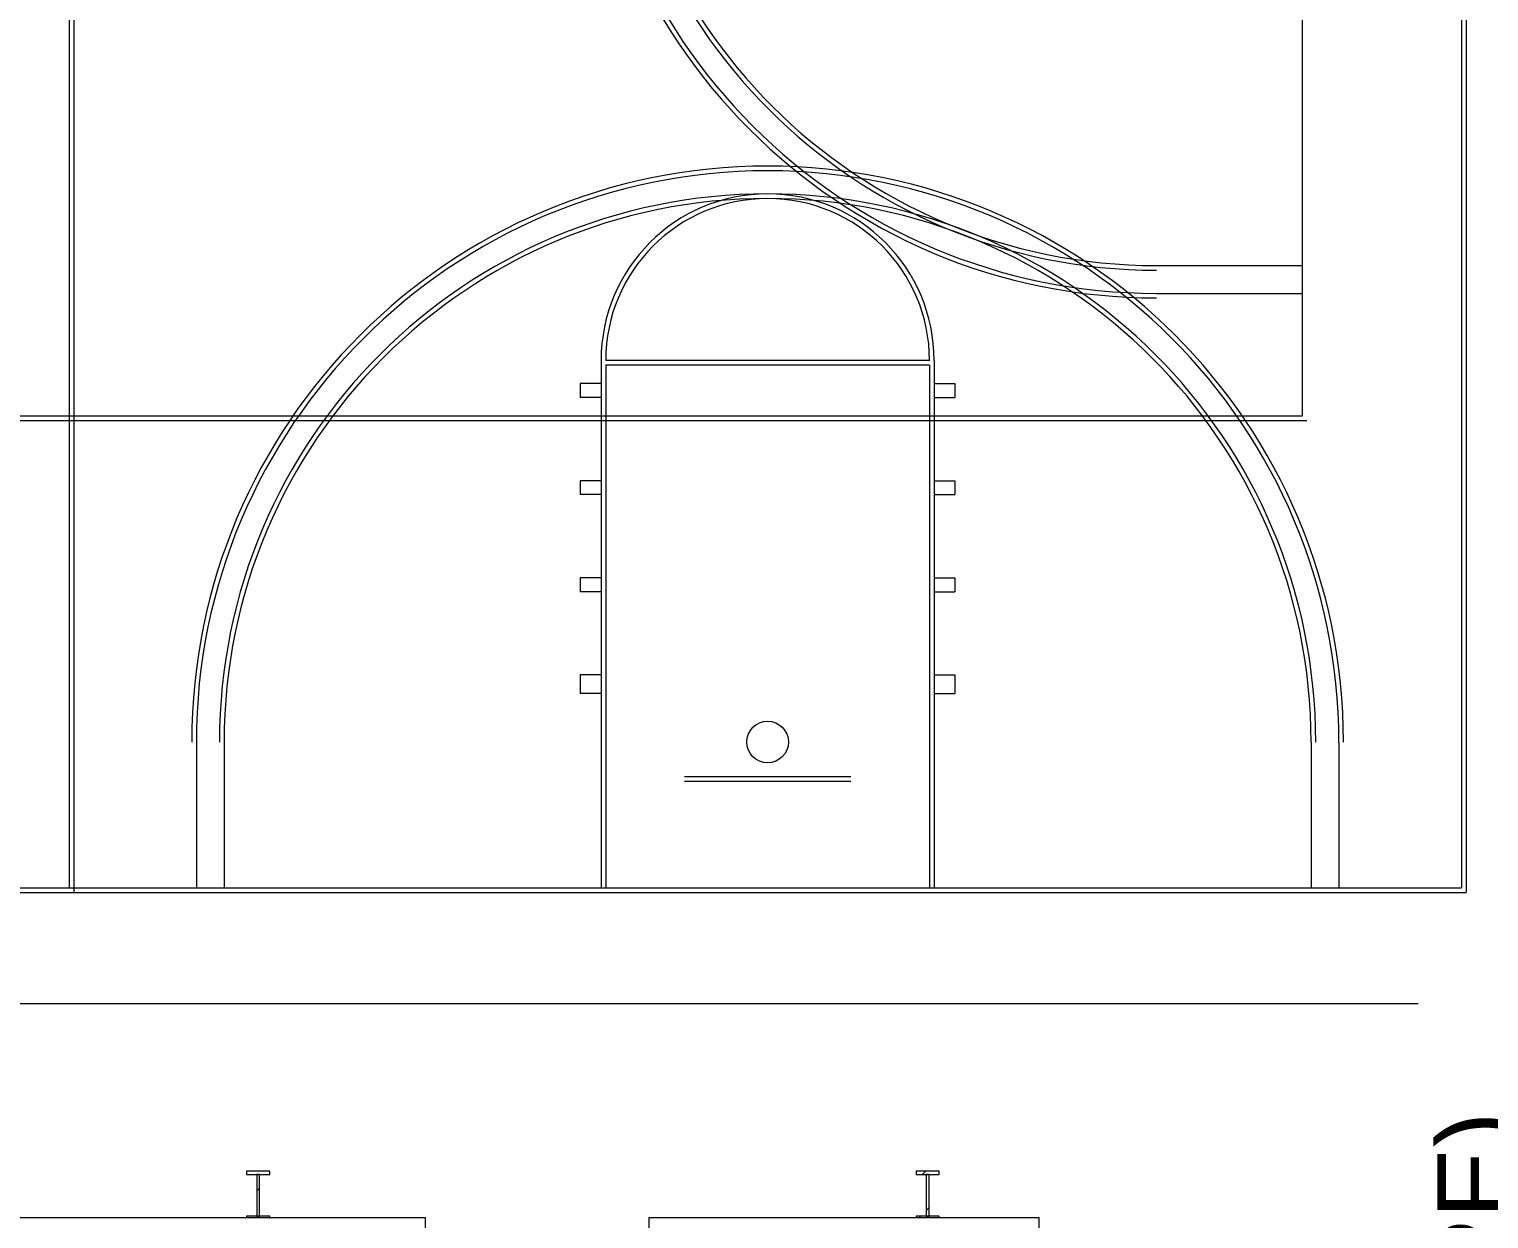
# Model space of a CAD drawing. Header units: inches. Extents: x 1 to 127281, y -26064 to 104775.
# Drawn here: x 25303 to 25934, y -22359 to -21845 of the extents above; entities that cross this region are included whole.
import ezdxf

# ---------------------------------------------------------------- set-up
doc = ezdxf.new("R2010")
doc.units = ezdxf.units.IN
doc.header["$MEASUREMENT"] = 0
for name, color, linetype, lineweight in [('A-ANNO-DIMS', 211, 'Continuous', 9), ('A-ANNO-DIMS-360', 211, 'Continuous', 9), ('A-FLOR', 192, 'Continuous', 9), ('A-FLOR-OTLN', 90, 'Continuous', 9), ('L-SITE-WALL', 31, 'Continuous', 9), ('S-BEAM', 12, 'Continuous', 9)]:
    doc.layers.add(name, color=color, linetype=linetype, lineweight=lineweight)
doc.styles.add('Arial_1', font='arial.ttf', dxfattribs={"height": 33.194237})
doc.dimstyles.new('Linear_-_3_32__Arial', dxfattribs={"dimscale": 12, "dimtxt": 33.75, "dimasz": 3.75, "dimexe": 2.8125, "dimexo": 1.875, "dimgap": 1.875, "dimtad": 1, "dimdec": 4, "dimrnd": 0.0625, "dimzin": 1, "dimdsep": 46, "dimlunit": 4, "dimtxsty": 'Arial_1', "dimblk1": 'OBLIQUE', "dimblk2": 'OBLIQUE', "dimsah": 1, "dimcen": 0.09, "dimdle": 2.8125, "dimazin": 0, "dimtfac": 1, "dimtdec": 4, "dimtix": 1, "dimtmove": 1, "dimatfit": 3, "dimfxl": 1, "dimtvp": 1, "dimtfill": 1, "dimfrac": 2, "dimtolj": 1, "dimtzin": 0, "dimarcsym": 2})
pattern_1 = [(225, (25691.39, -22360.053), (35.63818, -35.63818), []), (225, (25691.39, -22414.053), (35.63818, -35.63818), [])]
pattern_2 = [(225, (25401.89, -22360.053), (35.63818, -35.63818), []), (225, (25401.89, -22414.053), (35.63818, -35.63818), [])]

# ---------------------------------------------------------------- blocks, each defined once
blk = doc.blocks.new('columns and girder2 - one-1075720-Site Plan - Phase 1')
at = {"layer": 'S-BEAM'}
h = blk.add_hatch(dxfattribs=at)
h.set_pattern_fill('FP_14', color=256, style=0, pattern_type=2)
h.set_pattern_definition(pattern_1)
h.paths.add_polyline_path([(5, -1.25), (-5, -1.25), (-5, -2), (5, -2)], flags=0)
h.paths.add_polyline_path([(5, -20), (-5, -20), (-5, -21.5), (5, -21.5)], flags=0)
h.paths.add_polyline_path([(5, -1204.75), (-5, -1204.75), (-5, -1206.25), (5, -1206.25)], flags=0)
h.paths.add_polyline_path([(-5, -1224.25), (-5, -1225), (5, -1225), (5, -1224.25), (-0.63, -1224.25)], flags=0)
h = blk.add_hatch(dxfattribs=at)
h.set_pattern_fill('FP_14', color=256, style=0, pattern_type=2)
h.set_pattern_definition(pattern_1)
h.paths.add_polyline_path([(0.62, -2), (-0.63, -2), (-0.63, -20), (0.62, -20)], flags=0)
h.paths.add_polyline_path([(0.62, -1206.25), (-0.63, -1206.25), (-0.63, -1224.25), (0.62, -1224.25)], flags=0)
at = {"layer": 'S-BEAM', "lineweight": 13}
for p, q in [((-5, -1.25), (-5, -2)), ((-5, -2), (5, -2)), ((0.62, -2), (-0.63, -2)), ((-0.63, -2), (-0.63, -20)), ((0.62, -20), (0.62, -2)), ((5, -2), (5, -1.25)), ((5, -20), (-5, -20)), ((-5, -20), (-5, -21.5)), ((-5, -21.5), (5, -21.5)), ((-0.63, -20), (0.62, -20)), ((5, -21.5), (5, -20))]:
    blk.add_line(p, q, dxfattribs=at)
blk = doc.blocks.new('columns and girder2 - one-V43-Site Plan - Phase 1')
at = {"layer": 'S-BEAM'}
h = blk.add_hatch(dxfattribs=at)
h.set_pattern_fill('FP_15', color=256, style=0, pattern_type=2)
h.set_pattern_definition(pattern_2)
h.paths.add_polyline_path([(5, -1.25), (-5, -1.25), (-5, -2), (5, -2)], flags=0)
h.paths.add_polyline_path([(-5, -20), (-5, -21.5), (5, -21.5), (5, -20), (-0.63, -20)], flags=0)
h.paths.add_polyline_path([(-5, -1204.75), (-5, -1206.25), (5, -1206.25), (5, -1204.75), (-0.63, -1204.75)], flags=0)
h.paths.add_polyline_path([(-5, -1224.25), (-5, -1225), (5, -1225), (5, -1224.25), (-0.63, -1224.25)], flags=0)
h = blk.add_hatch(dxfattribs=at)
h.set_pattern_fill('FP_15', color=256, style=0, pattern_type=2)
h.set_pattern_definition(pattern_2)
h.paths.add_polyline_path([(0.62, -2), (-0.63, -2), (-0.63, -20), (0.62, -20)], flags=0)
h.paths.add_polyline_path([(0.62, -1206.25), (-0.63, -1206.25), (-0.63, -1224.25), (0.62, -1224.25)], flags=0)
at = {"layer": 'S-BEAM', "lineweight": 13}
for p, q in [((-5, -1.25), (-5, -2)), ((-5, -2), (5, -2)), ((0.62, -2), (-0.63, -2)), ((-0.63, -2), (-0.63, -20)), ((0.62, -20), (0.62, -2)), ((5, -2), (5, -1.25)), ((5, -20), (-5, -20)), ((-5, -20), (-5, -21.5)), ((-5, -21.5), (5, -21.5)), ((-0.63, -20), (0.62, -20)), ((5, -21.5), (5, -20))]:
    blk.add_line(p, q, dxfattribs=at)
blk = doc.blocks.new('DIMBLOCK104-Site Plan - Phase 1')
at = {"layer": 'A-ANNO-DIMS-360'}
for p, q in [((26070.38, -22846.32), (26070.38, -22985.82)), ((26196.99, -22880.07), (26036.63, -22880.07)), ((26070.38, -22880.07), (26196.99, -22880.07)), ((26136.99, -22952.07), (26036.63, -22952.07)), ((26070.38, -22952.07), (26136.99, -22952.07))]:
    blk.add_line(p, q, dxfattribs=at)
at = {"layer": 'A-ANNO-DIMS-360', "lineweight": 50}
for p, q in [((26070.38, -22880.07), (26047.88, -22857.57)), ((26070.38, -22880.07), (26092.88, -22902.57)), ((26070.38, -22952.07), (26047.88, -22929.57)), ((26070.38, -22952.07), (26092.88, -22974.57))]:
    blk.add_line(p, q, dxfattribs=at)
at = {"layer": 'A-ANNO-DIMS-360'}
blk.add_ellipse((26070.38, -22591.24), major_axis=(0, 324.83), ratio=0.515555, start_param=1.570796, end_param=3.141593, dxfattribs=at)
at = {"layer": 'A-ANNO-DIMS-360', "color": 0, "insert": (25911.78, -22748.3), "char_height": 33.1942, "width": 518.4, "attachment_point": 1, "rotation": 90, "line_spacing_factor": 0.938532, "style": 'Arial_1', "bg_fill": 3, "box_fill_scale": 1.25, "bg_fill_color": 0, "bg_fill_transparency": 0}
blk.add_mtext('(1:12 RAMP SLOPE)', dxfattribs=at)
at = {"layer": 'A-ANNO-DIMS-360', "color": 0, "insert": (25859.86, -22591.24), "char_height": 33.194, "width": 141.4385, "attachment_point": 1, "rotation": 90, "line_spacing_factor": 0.938532, "style": 'Arial_1', "bg_fill": 3, "box_fill_scale": 1.25, "bg_fill_color": 0, "bg_fill_transparency": 0}
blk.add_mtext('6\' - 0"', dxfattribs=at)
blk = doc.blocks.new('_Oblique')
at = {"color": 0, "linetype": 'ByBlock', "lineweight": -2}
blk.add_line((-0.5, -0.5), (0.5, 0.5), dxfattribs=at)

msp = doc.modelspace()

# ---------------------------------------------------------------- linework, layer by layer
at = {"layer": 'A-FLOR'}
msp.add_line((24603.390225, -22266.05281), (26010.640225, -22266.05281), dxfattribs=at)
at = {"layer": 'A-FLOR-OTLN'}
for p, q in [((25320.16879, -21208.05281), (25320.16879, -22216.05281)), ((25322.16879, -21206.05281), (25322.16879, -22218.05281)), ((25922.16879, -21208.05281), (25922.16879, -22216.05281)), ((25924.16879, -21206.05281), (25924.16879, -22218.05281)), ((25853.390225, -22012.05281), (25853.390225, -21412.05281)), ((25790.390225, -21947.05281), (25853.390225, -21947.05281)), ((25790.390225, -21959.05281), (25853.390225, -21959.05281)), ((25550.16879, -21988.05281), (25550.16879, -22216.05281)), ((25692.16879, -21988.05281), (25552.16879, -21988.05281)), ((25692.16879, -21990.05281), (25552.16879, -21990.05281)), ((25552.16879, -21990.05281), (25552.16879, -22216.05281)), ((25692.16879, -21990.05281), (25692.16879, -22216.05281)), ((25694.16879, -21988.05281), (25694.16879, -22216.05281)), ((25541.16879, -21998.05281), (25541.16879, -22004.05281)), ((25550.16879, -21998.05281), (25541.16879, -21998.05281)), ((25694.16879, -21998.05281), (25703.16879, -21998.05281)), ((25703.16879, -21998.05281), (25703.16879, -22004.05281)), ((25550.16879, -22004.05281), (25541.16879, -22004.05281)), ((25694.16879, -22004.05281), (25703.16879, -22004.05281)), ((24725.390225, -22012.05281), (25853.390225, -22012.05281)), ((24723.390225, -22014.05281), (25855.390225, -22014.05281)), ((25541.16879, -22040.05281), (25541.16879, -22046.05281)), ((25550.16879, -22040.05281), (25541.16879, -22040.05281)), ((25694.16879, -22040.05281), (25703.16879, -22040.05281)), ((25703.16879, -22040.05281), (25703.16879, -22046.05281)), ((25550.16879, -22046.05281), (25541.16879, -22046.05281)), ((25694.16879, -22046.05281), (25703.16879, -22046.05281)), ((25541.16879, -22082.05281), (25541.16879, -22088.05281)), ((25550.16879, -22082.05281), (25541.16879, -22082.05281)), ((25694.16879, -22082.05281), (25703.16879, -22082.05281)), ((25703.16879, -22082.05281), (25703.16879, -22088.05281)), ((25550.16879, -22088.05281), (25541.16879, -22088.05281)), ((25694.16879, -22088.05281), (25703.16879, -22088.05281)), ((25541.16879, -22124.05281), (25541.16879, -22132.05281)), ((25550.16879, -22124.05281), (25541.16879, -22124.05281)), ((25694.16879, -22124.05281), (25703.16879, -22124.05281)), ((25703.16879, -22124.05281), (25703.16879, -22132.05281)), ((25550.16879, -22132.05281), (25541.16879, -22132.05281)), ((25694.16879, -22132.05281), (25703.16879, -22132.05281)), ((25375.16879, -22153.05281), (25375.16879, -22216.05281)), ((25387.16879, -22153.05281), (25387.16879, -22216.05281)), ((25857.16879, -22153.05281), (25857.16879, -22216.05281)), ((25869.16879, -22153.05281), (25869.16879, -22216.05281)), ((25658.16879, -22168.05281), (25586.16879, -22168.05281)), ((25658.16879, -22170.05281), (25586.16879, -22170.05281)), ((24654.611661, -22218.05281), (25924.16879, -22218.05281)), ((24656.611661, -22216.05281), (25922.16879, -22216.05281))]:
    msp.add_line(p, q, dxfattribs=at)
msp.add_circle((25622.16879, -22153.05281), 9, dxfattribs=at)
for centre, radius, start, end in [((25790.390225, -21712.05281), 249, 180, 270), ((25790.390225, -21712.05281), 247, 180, 270), ((25790.390225, -21712.05281), 237, 180, 270), ((25790.390225, -21712.05281), 235, 180, 270), ((25622.16879, -22153.05281), 249, 90, 180), ((25622.16879, -22153.05281), 249, 0, 90), ((25622.16879, -22153.05281), 247, 90, 180), ((25622.16879, -22153.05281), 247, 0, 90), ((25622.16879, -22153.05281), 237, 90, 180), ((25622.16879, -22153.05281), 235, 90, 180), ((25622.16879, -21988.05281), 72, 0, 180), ((25622.16879, -21988.05281), 70, 360, 180), ((25622.16879, -22153.05281), 237, 0, 90), ((25622.16879, -22153.05281), 235, 0, 90)]:
    msp.add_arc(centre, radius, start, end, dxfattribs=at)
at = {"layer": 'L-SITE-WALL', "lineweight": 15}
for p, q in [((25474.265225, -22358.80281), (25165.390225, -22358.80281)), ((25474.265225, -22370.17781), (25474.265225, -22358.80281)), ((25739.515225, -22358.80281), (25570.765225, -22358.80281)), ((25570.765225, -22358.80281), (25570.765225, -22370.17781)), ((25739.515225, -22370.17781), (25739.515225, -22358.80281))]:
    msp.add_line(p, q, dxfattribs=at)

# ---------------------------------------------------------------- block references
at = {"layer": 'S-BEAM', "rotation": 180}
for name, p in [('columns and girder2 - one-V43-Site Plan - Phase 1', (25401.890225, -22360.05281)), ('columns and girder2 - one-1075720-Site Plan - Phase 1', (25691.390225, -22360.05281))]:
    msp.add_blockref(name, p, dxfattribs=at)

# ---------------------------------------------------------------- next in the draw order: dimensions: what is measured, and where the dimension line sits
at = {"layer": 'A-ANNO-DIMS'}
dim = msp.add_linear_dim(base=(26070.384272, -22952.067479), p1=(26219.493844, -22880.067479), p2=(26159.493844, -22952.067479), angle=90, text='<>\\X(1:12 RAMP SLOPE)', dimstyle='Linear_-_3_32__Arial', override={"dimpost": '<>', "dimfxl": 93.722996}, dxfattribs=at)
dim.commit()
dim.dimension.update_dxf_attribs({"geometry": 'DIMBLOCK104-Site Plan - Phase 1', "text_midpoint": (25904.115635, -22591.237182), "dimtype": 160, "text_rotation": 90})

doc.saveas('drawing.dxf')
